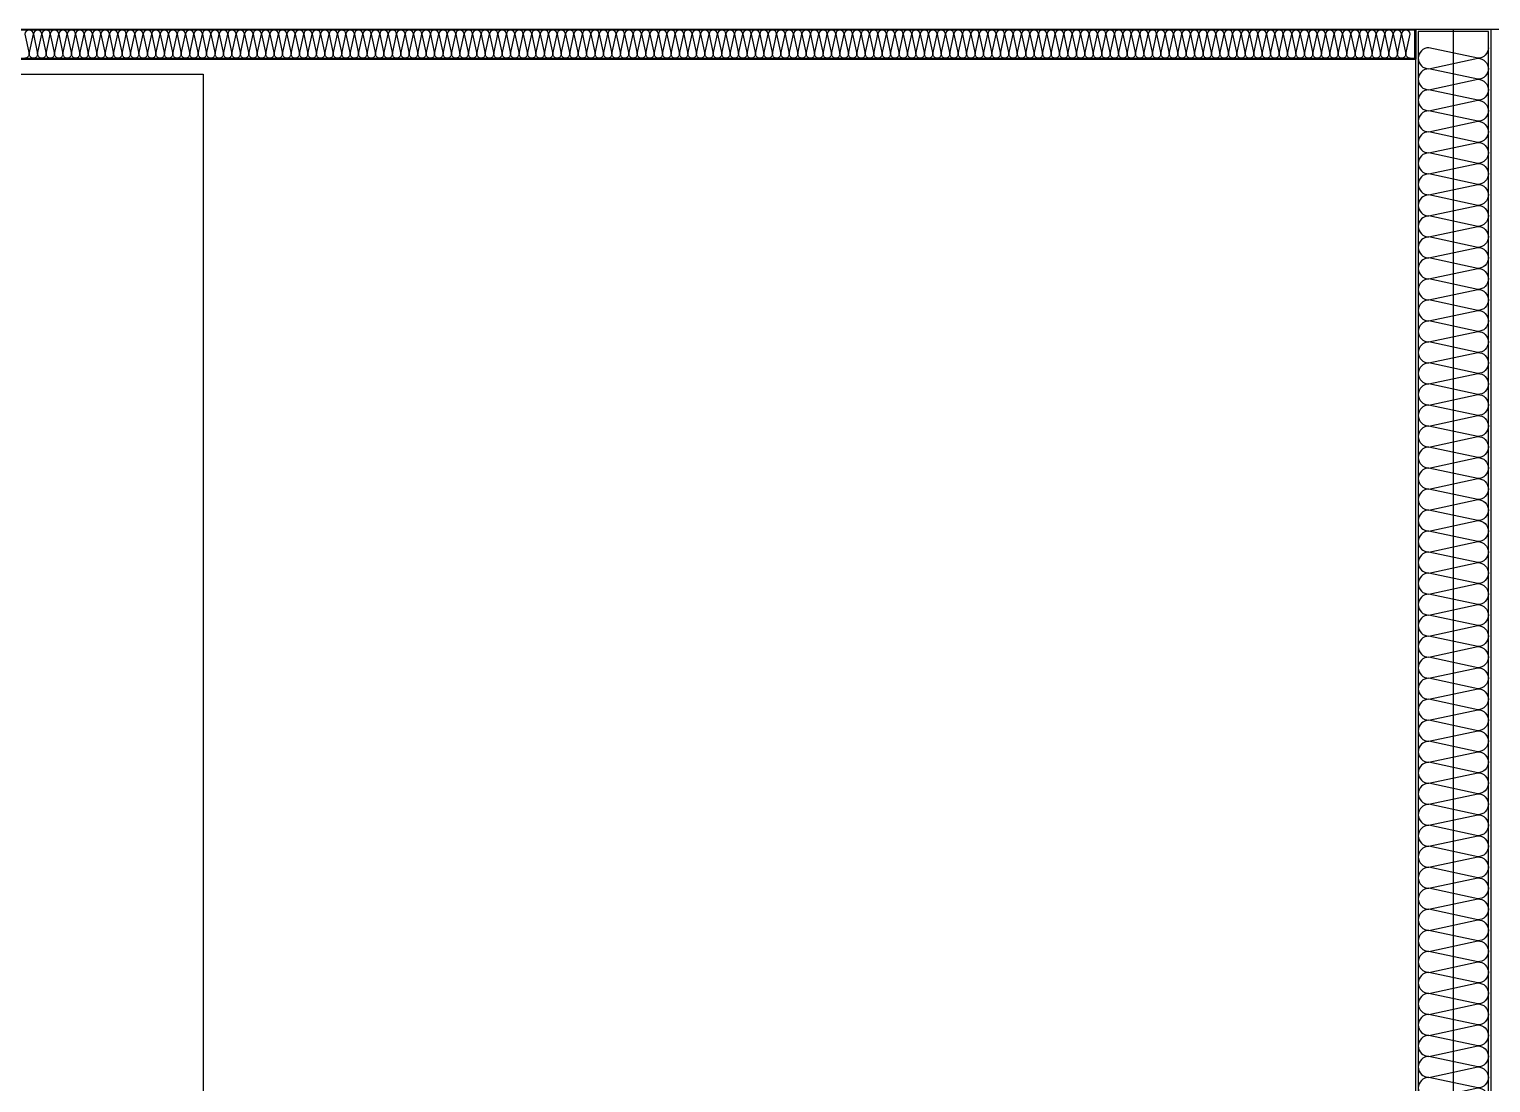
# Model space of a CAD drawing. Header units: millimetres. Extents: x 9 to 147, y 4 to 115.
# Drawn here: x 95.185 to 97.625, y 59.865 to 61.625 of the extents above; entities that cross this region are included whole.
import ezdxf

# ---------------------------------------------------------------- set-up
doc = ezdxf.new("R2010")
doc.units = ezdxf.units.MM
doc.header["$LTSCALE"] = 200
doc.linetypes.add('HIDDEN2', pattern=[4.7625, 3.175, -1.5875])
doc.linetypes.add('XR-PLAN$0$CEN-GAUN', pattern=[32.2, 30, -1, 0.2, -1])
for name, color, linetype in [('-C-지하층', 2, 'HIDDEN2'), ('XR-PLAN$0$CEN', 252, 'XR-PLAN$0$CEN-GAUN'), ('XR-PLAN$0$ELE-4', 252, 'Continuous'), ('XR-PLAN$0$ELE-6', 252, 'Continuous'), ('XR-PLAN$0$ELE-8', 252, 'Continuous'), ('XR-PLAN$0$HAT-INS', 252, 'Continuous'), ('XR-PLAN$0$Panel', 252, 'Continuous')]:
    doc.layers.add(name, color=color, linetype=linetype)

# ---------------------------------------------------------------- blocks, each defined once
blk = doc.blocks.new('*U107')
at = {"layer": 'XR-PLAN$0$HAT-INS'}
for points in [[(-5821.975315, 0, -0.4142135624), (-5836.975315, 15), (-5821.975315, 85, 1), (-5851.975315, 85), (-5836.975315, 15, -0.4142135624), (-5851.975315, 0, 0.4142135624)], [(-5791.975315, 0, -0.4142135624), (-5806.975315, 15), (-5791.975315, 85, 1), (-5821.975315, 85), (-5806.975315, 15, -0.4142135624), (-5821.975315, 0, 0.4142135624)], [(-5761.975315, 0, -0.4142135624), (-5776.975315, 15), (-5761.975315, 85, 1), (-5791.975315, 85), (-5776.975315, 15, -0.4142135624), (-5791.975315, 0, 0.4142135624)], [(-5731.975315, 0, -0.4142135624), (-5746.975315, 15), (-5731.975315, 85, 1), (-5761.975315, 85), (-5746.975315, 15, -0.4142135624), (-5761.975315, 0, 0.4142135624)], [(-5701.975315, 0, -0.4142135624), (-5716.975315, 15), (-5701.975315, 85, 1), (-5731.975315, 85), (-5716.975315, 15, -0.4142135624), (-5731.975315, 0, 0.4142135624)], [(-5671.975315, 0, -0.4142135624), (-5686.975315, 15), (-5671.975315, 85, 1), (-5701.975315, 85), (-5686.975315, 15, -0.4142135624), (-5701.975315, 0, 0.4142135624)], [(-5641.975315, 0, -0.4142135624), (-5656.975315, 15), (-5641.975315, 85, 1), (-5671.975315, 85), (-5656.975315, 15, -0.4142135624), (-5671.975315, 0, 0.4142135624)], [(-5611.975315, 0, -0.4142135624), (-5626.975315, 15), (-5611.975315, 85, 1), (-5641.975315, 85), (-5626.975315, 15, -0.4142135624), (-5641.975315, 0, 0.4142135624)], [(-5581.975315, 0, -0.4142135624), (-5596.975315, 15), (-5581.975315, 85, 1), (-5611.975315, 85), (-5596.975315, 15, -0.4142135624), (-5611.975315, 0, 0.4142135624)], [(-5551.975315, 0, -0.4142135624), (-5566.975315, 15), (-5551.975315, 85, 1), (-5581.975315, 85), (-5566.975315, 15, -0.4142135624), (-5581.975315, 0, 0.4142135624)], [(-5521.975315, 0, -0.4142135624), (-5536.975315, 15), (-5521.975315, 85, 1), (-5551.975315, 85), (-5536.975315, 15, -0.4142135624), (-5551.975315, 0, 0.4142135624)], [(-5491.975315, 0, -0.4142135624), (-5506.975315, 15), (-5491.975315, 85, 1), (-5521.975315, 85), (-5506.975315, 15, -0.4142135624), (-5521.975315, 0, 0.4142135624)], [(-5461.975315, 0, -0.4142135624), (-5476.975315, 15), (-5461.975315, 85, 1), (-5491.975315, 85), (-5476.975315, 15, -0.4142135624), (-5491.975315, 0, 0.4142135624)], [(-5431.975315, 0, -0.4142135624), (-5446.975315, 15), (-5431.975315, 85, 1), (-5461.975315, 85), (-5446.975315, 15, -0.4142135624), (-5461.975315, 0, 0.4142135624)], [(-5401.975315, 0, -0.4142135624), (-5416.975315, 15), (-5401.975315, 85, 1), (-5431.975315, 85), (-5416.975315, 15, -0.4142135624), (-5431.975315, 0, 0.4142135624)], [(-5371.975315, 0, -0.4142135624), (-5386.975315, 15), (-5371.975315, 85, 1), (-5401.975315, 85), (-5386.975315, 15, -0.4142135624), (-5401.975315, 0, 0.4142135624)], [(-5341.975315, 0, -0.4142135624), (-5356.975315, 15), (-5341.975315, 85, 1), (-5371.975315, 85), (-5356.975315, 15, -0.4142135624), (-5371.975315, 0, 0.4142135624)], [(-5311.975315, 0, -0.4142135624), (-5326.975315, 15), (-5311.975315, 85, 1), (-5341.975315, 85), (-5326.975315, 15, -0.4142135624), (-5341.975315, 0, 0.4142135624)], [(-5281.975315, 0, -0.4142135624), (-5296.975315, 15), (-5281.975315, 85, 1), (-5311.975315, 85), (-5296.975315, 15, -0.4142135624), (-5311.975315, 0, 0.4142135624)], [(-5251.975315, 0, -0.4142135624), (-5266.975315, 15), (-5251.975315, 85, 1), (-5281.975315, 85), (-5266.975315, 15, -0.4142135624), (-5281.975315, 0, 0.4142135624)], [(-5221.975315, 0, -0.4142135624), (-5236.975315, 15), (-5221.975315, 85, 1), (-5251.975315, 85), (-5236.975315, 15, -0.4142135624), (-5251.975315, 0, 0.4142135624)], [(-5191.975315, 0, -0.4142135624), (-5206.975315, 15), (-5191.975315, 85, 1), (-5221.975315, 85), (-5206.975315, 15, -0.4142135624), (-5221.975315, 0, 0.4142135624)], [(-5161.975315, 0, -0.4142135624), (-5176.975315, 15), (-5161.975315, 85, 1), (-5191.975315, 85), (-5176.975315, 15, -0.4142135624), (-5191.975315, 0, 0.4142135624)], [(-5131.975315, 0, -0.4142135624), (-5146.975315, 15), (-5131.975315, 85, 1), (-5161.975315, 85), (-5146.975315, 15, -0.4142135624), (-5161.975315, 0, 0.4142135624)], [(-5101.975315, 0, -0.4142135624), (-5116.975315, 15), (-5101.975315, 85, 1), (-5131.975315, 85), (-5116.975315, 15, -0.4142135624), (-5131.975315, 0, 0.4142135624)], [(-5071.975315, 0, -0.4142135624), (-5086.975315, 15), (-5071.975315, 85, 1), (-5101.975315, 85), (-5086.975315, 15, -0.4142135624), (-5101.975315, 0, 0.4142135624)], [(-5041.975315, 0, -0.4142135624), (-5056.975315, 15), (-5041.975315, 85, 1), (-5071.975315, 85), (-5056.975315, 15, -0.4142135624), (-5071.975315, 0, 0.4142135624)], [(-5011.975315, 0, -0.4142135624), (-5026.975315, 15), (-5011.975315, 85, 1), (-5041.975315, 85), (-5026.975315, 15, -0.4142135624), (-5041.975315, 0, 0.4142135624)], [(-4981.975315, 0, -0.4142135624), (-4996.975315, 15), (-4981.975315, 85, 1), (-5011.975315, 85), (-4996.975315, 15, -0.4142135624), (-5011.975315, 0, 0.4142135624)], [(-4951.975315, 0, -0.4142135624), (-4966.975315, 15), (-4951.975315, 85, 1), (-4981.975315, 85), (-4966.975315, 15, -0.4142135624), (-4981.975315, 0, 0.4142135624)], [(-4921.975315, 0, -0.4142135624), (-4936.975315, 15), (-4921.975315, 85, 1), (-4951.975315, 85), (-4936.975315, 15, -0.4142135624), (-4951.975315, 0, 0.4142135624)], [(-4891.975315, 0, -0.4142135624), (-4906.975315, 15), (-4891.975315, 85, 1), (-4921.975315, 85), (-4906.975315, 15, -0.4142135624), (-4921.975315, 0, 0.4142135624)], [(-4861.975315, 0, -0.4142135624), (-4876.975315, 15), (-4861.975315, 85, 1), (-4891.975315, 85), (-4876.975315, 15, -0.4142135624), (-4891.975315, 0, 0.4142135624)], [(-4831.975315, 0, -0.4142135624), (-4846.975315, 15), (-4831.975315, 85, 1), (-4861.975315, 85), (-4846.975315, 15, -0.4142135624), (-4861.975315, 0, 0.4142135624)], [(-4801.975315, 0, -0.4142135624), (-4816.975315, 15), (-4801.975315, 85, 1), (-4831.975315, 85), (-4816.975315, 15, -0.4142135624), (-4831.975315, 0, 0.4142135624)], [(-4771.975315, 0, -0.4142135624), (-4786.975315, 15), (-4771.975315, 85, 1), (-4801.975315, 85), (-4786.975315, 15, -0.4142135624), (-4801.975315, 0, 0.4142135624)], [(-4741.975315, 0, -0.4142135624), (-4756.975315, 15), (-4741.975315, 85, 1), (-4771.975315, 85), (-4756.975315, 15, -0.4142135624), (-4771.975315, 0, 0.4142135624)], [(-4711.975315, 0, -0.4142135624), (-4726.975315, 15), (-4711.975315, 85, 1), (-4741.975315, 85), (-4726.975315, 15, -0.4142135624), (-4741.975315, 0, 0.4142135624)], [(-4681.975315, 0, -0.4142135624), (-4696.975315, 15), (-4681.975315, 85, 1), (-4711.975315, 85), (-4696.975315, 15, -0.4142135624), (-4711.975315, 0, 0.4142135624)], [(-4651.975315, 0, -0.4142135624), (-4666.975315, 15), (-4651.975315, 85, 1), (-4681.975315, 85), (-4666.975315, 15, -0.4142135624), (-4681.975315, 0, 0.4142135624)], [(-4621.975315, 0, -0.4142135624), (-4636.975315, 15), (-4621.975315, 85, 1), (-4651.975315, 85), (-4636.975315, 15, -0.4142135624), (-4651.975315, 0, 0.4142135624)], [(-4591.975315, 0, -0.4142135624), (-4606.975315, 15), (-4591.975315, 85, 1), (-4621.975315, 85), (-4606.975315, 15, -0.4142135624), (-4621.975315, 0, 0.4142135624)], [(-4561.975315, 0, -0.4142135624), (-4576.975315, 15), (-4561.975315, 85, 1), (-4591.975315, 85), (-4576.975315, 15, -0.4142135624), (-4591.975315, 0, 0.4142135624)], [(-4531.975315, 0, -0.4142135624), (-4546.975315, 15), (-4531.975315, 85, 1), (-4561.975315, 85), (-4546.975315, 15, -0.4142135624), (-4561.975315, 0, 0.4142135624)], [(-4501.975315, 0, -0.4142135624), (-4516.975315, 15), (-4501.975315, 85, 1), (-4531.975315, 85), (-4516.975315, 15, -0.4142135624), (-4531.975315, 0, 0.4142135624)], [(-4471.975315, 0, -0.4142135624), (-4486.975315, 15), (-4471.975315, 85, 1), (-4501.975315, 85), (-4486.975315, 15, -0.4142135624), (-4501.975315, 0, 0.4142135624)], [(-4441.975315, 0, -0.4142135624), (-4456.975315, 15), (-4441.975315, 85, 1), (-4471.975315, 85), (-4456.975315, 15, -0.4142135624), (-4471.975315, 0, 0.4142135624)], [(-4411.975315, 0, -0.4142135624), (-4426.975315, 15), (-4411.975315, 85, 1), (-4441.975315, 85), (-4426.975315, 15, -0.4142135624), (-4441.975315, 0, 0.4142135624)], [(-4381.975315, 0, -0.4142135624), (-4396.975315, 15), (-4381.975315, 85, 1), (-4411.975315, 85), (-4396.975315, 15, -0.4142135624), (-4411.975315, 0, 0.4142135624)], [(-4351.975315, 0, -0.4142135624), (-4366.975315, 15), (-4351.975315, 85, 1), (-4381.975315, 85), (-4366.975315, 15, -0.4142135624), (-4381.975315, 0, 0.4142135624)]]:
    blk.add_lwpolyline(points, format="xyb", dxfattribs=at)
blk = doc.blocks.new('*U136')
at = {"layer": 'XR-PLAN$0$HAT-INS'}
for points in [[(-6933.9, 0, -0.414214), (-6948.9, 15), (-6933.9, 85, 1), (-6963.9, 85), (-6948.9, 15, -0.414214), (-6963.9, 0, 0.414214)], [(-6903.9, 0, -0.414214), (-6918.9, 15), (-6903.9, 85, 1), (-6933.9, 85), (-6918.9, 15, -0.414214), (-6933.9, 0, 0.414214)], [(-6873.9, 0, -0.414214), (-6888.9, 15), (-6873.9, 85, 1), (-6903.9, 85), (-6888.9, 15, -0.414214), (-6903.9, 0, 0.414214)], [(-6843.9, 0, -0.414214), (-6858.9, 15), (-6843.9, 85, 1), (-6873.9, 85), (-6858.9, 15, -0.414214), (-6873.9, 0, 0.414214)], [(-6813.9, 0, -0.414214), (-6828.9, 15), (-6813.9, 85, 1), (-6843.9, 85), (-6828.9, 15, -0.414214), (-6843.9, 0, 0.414214)], [(-6783.9, 0, -0.414214), (-6798.9, 15), (-6783.9, 85, 1), (-6813.9, 85), (-6798.9, 15, -0.414214), (-6813.9, 0, 0.414214)], [(-6753.9, 0, -0.414214), (-6768.9, 15), (-6753.9, 85, 1), (-6783.9, 85), (-6768.9, 15, -0.414214), (-6783.9, 0, 0.414214)], [(-6723.9, 0, -0.414214), (-6738.9, 15), (-6723.9, 85, 1), (-6753.9, 85), (-6738.9, 15, -0.414214), (-6753.9, 0, 0.414214)], [(-6693.9, 0, -0.414214), (-6708.9, 15), (-6693.9, 85, 1), (-6723.9, 85), (-6708.9, 15, -0.414214), (-6723.9, 0, 0.414214)], [(-6663.9, 0, -0.414214), (-6678.9, 15), (-6663.9, 85, 1), (-6693.9, 85), (-6678.9, 15, -0.414214), (-6693.9, 0, 0.414214)], [(-6633.9, 0, -0.414214), (-6648.9, 15), (-6633.9, 85, 1), (-6663.9, 85), (-6648.9, 15, -0.414214), (-6663.9, 0, 0.414214)], [(-6603.9, 0, -0.414214), (-6618.9, 15), (-6603.9, 85, 1), (-6633.9, 85), (-6618.9, 15, -0.414214), (-6633.9, 0, 0.414214)], [(-6573.9, 0, -0.414214), (-6588.9, 15), (-6573.9, 85, 1), (-6603.9, 85), (-6588.9, 15, -0.414214), (-6603.9, 0, 0.414214)], [(-6543.9, 0, -0.414214), (-6558.9, 15), (-6543.9, 85, 1), (-6573.9, 85), (-6558.9, 15, -0.414214), (-6573.9, 0, 0.414214)], [(-6513.9, 0, -0.414214), (-6528.9, 15), (-6513.9, 85, 1), (-6543.9, 85), (-6528.9, 15, -0.414214), (-6543.9, 0, 0.414214)], [(-6483.9, 0, -0.414214), (-6498.9, 15), (-6483.9, 85, 1), (-6513.9, 85), (-6498.9, 15, -0.414214), (-6513.9, 0, 0.414214)], [(-6453.9, 0, -0.414214), (-6468.9, 15), (-6453.9, 85, 1), (-6483.9, 85), (-6468.9, 15, -0.414214), (-6483.9, 0, 0.414214)], [(-6423.9, 0, -0.414214), (-6438.9, 15), (-6423.9, 85, 1), (-6453.9, 85), (-6438.9, 15, -0.414214), (-6453.9, 0, 0.414214)], [(-6393.9, 0, -0.414214), (-6408.9, 15), (-6393.9, 85, 1), (-6423.9, 85), (-6408.9, 15, -0.414214), (-6423.9, 0, 0.414214)], [(-6363.9, 0, -0.414214), (-6378.9, 15), (-6363.9, 85, 1), (-6393.9, 85), (-6378.9, 15, -0.414214), (-6393.9, 0, 0.414214)], [(-6333.9, 0, -0.414214), (-6348.9, 15), (-6333.9, 85, 1), (-6363.9, 85), (-6348.9, 15, -0.414214), (-6363.9, 0, 0.414214)], [(-6303.9, 0, -0.414214), (-6318.9, 15), (-6303.9, 85, 1), (-6333.9, 85), (-6318.9, 15, -0.414214), (-6333.9, 0, 0.414214)], [(-6273.9, 0, -0.414214), (-6288.9, 15), (-6273.9, 85, 1), (-6303.9, 85), (-6288.9, 15, -0.414214), (-6303.9, 0, 0.414214)], [(-6243.9, 0, -0.414214), (-6258.9, 15), (-6243.9, 85, 1), (-6273.9, 85), (-6258.9, 15, -0.414214), (-6273.9, 0, 0.414214)], [(-6213.9, 0, -0.414214), (-6228.9, 15), (-6213.9, 85, 1), (-6243.9, 85), (-6228.9, 15, -0.414214), (-6243.9, 0, 0.414214)], [(-6183.9, 0, -0.414214), (-6198.9, 15), (-6183.9, 85, 1), (-6213.9, 85), (-6198.9, 15, -0.414214), (-6213.9, 0, 0.414214)], [(-6153.9, 0, -0.414214), (-6168.9, 15), (-6153.9, 85, 1), (-6183.9, 85), (-6168.9, 15, -0.414214), (-6183.9, 0, 0.414214)], [(-6123.9, 0, -0.414214), (-6138.9, 15), (-6123.9, 85, 1), (-6153.9, 85), (-6138.9, 15, -0.414214), (-6153.9, 0, 0.414214)], [(-6093.9, 0, -0.414214), (-6108.9, 15), (-6093.9, 85, 1), (-6123.9, 85), (-6108.9, 15, -0.414214), (-6123.9, 0, 0.414214)], [(-6063.9, 0, -0.414214), (-6078.9, 15), (-6063.9, 85, 1), (-6093.9, 85), (-6078.9, 15, -0.414214), (-6093.9, 0, 0.414214)], [(-6033.9, 0, -0.414214), (-6048.9, 15), (-6033.9, 85, 1), (-6063.9, 85), (-6048.9, 15, -0.414214), (-6063.9, 0, 0.414214)], [(-6003.9, 0, -0.414214), (-6018.9, 15), (-6003.9, 85, 1), (-6033.9, 85), (-6018.9, 15, -0.414214), (-6033.9, 0, 0.414214)], [(-5973.9, 0, -0.414214), (-5988.9, 15), (-5973.9, 85, 1), (-6003.9, 85), (-5988.9, 15, -0.414214), (-6003.9, 0, 0.414214)], [(-5943.9, 0, -0.414214), (-5958.9, 15), (-5943.9, 85, 1), (-5973.9, 85), (-5958.9, 15, -0.414214), (-5973.9, 0, 0.414214)], [(-5913.9, 0, -0.414214), (-5928.9, 15), (-5913.9, 85, 1), (-5943.9, 85), (-5928.9, 15, -0.414214), (-5943.9, 0, 0.414214)], [(-5883.9, 0, -0.414214), (-5898.9, 15), (-5883.9, 85, 1), (-5913.9, 85), (-5898.9, 15, -0.414214), (-5913.9, 0, 0.414214)], [(-5853.9, 0, -0.414214), (-5868.9, 15), (-5853.9, 85, 1), (-5883.9, 85), (-5868.9, 15, -0.414214), (-5883.9, 0, 0.414214)], [(-5823.9, 0, -0.414214), (-5838.9, 15), (-5823.9, 85, 1), (-5853.9, 85), (-5838.9, 15, -0.414214), (-5853.9, 0, 0.414214)], [(-5793.9, 0, -0.414214), (-5808.9, 15), (-5793.9, 85, 1), (-5823.9, 85), (-5808.9, 15, -0.414214), (-5823.9, 0, 0.414214)], [(-5763.9, 0, -0.414214), (-5778.9, 15), (-5763.9, 85, 1), (-5793.9, 85), (-5778.9, 15, -0.414214), (-5793.9, 0, 0.414214)], [(-5733.9, 0, -0.414214), (-5748.9, 15), (-5733.9, 85, 1), (-5763.9, 85), (-5748.9, 15, -0.414214), (-5763.9, 0, 0.414214)], [(-5703.9, 0, -0.414214), (-5718.9, 15), (-5703.9, 85, 1), (-5733.9, 85), (-5718.9, 15, -0.414214), (-5733.9, 0, 0.414214)], [(-5673.9, 0, -0.414214), (-5688.9, 15), (-5673.9, 85, 1), (-5703.9, 85), (-5688.9, 15, -0.414214), (-5703.9, 0, 0.414214)], [(-5643.9, 0, -0.414214), (-5658.9, 15), (-5643.9, 85, 1), (-5673.9, 85), (-5658.9, 15, -0.414214), (-5673.9, 0, 0.414214)], [(-5613.9, 0, -0.414214), (-5628.9, 15), (-5613.9, 85, 1), (-5643.9, 85), (-5628.9, 15, -0.414214), (-5643.9, 0, 0.414214)], [(-5583.9, 0, -0.414214), (-5598.9, 15), (-5583.9, 85, 1), (-5613.9, 85), (-5598.9, 15, -0.414214), (-5613.9, 0, 0.414214)], [(-5553.9, 0, -0.414214), (-5568.9, 15), (-5553.9, 85, 1), (-5583.9, 85), (-5568.9, 15, -0.414214), (-5583.9, 0, 0.414214)], [(-5523.9, 0, -0.414214), (-5538.9, 15), (-5523.9, 85, 1), (-5553.9, 85), (-5538.9, 15, -0.414214), (-5553.9, 0, 0.414214)], [(-5493.9, 0, -0.414214), (-5508.9, 15), (-5493.9, 85, 1), (-5523.9, 85), (-5508.9, 15, -0.414214), (-5523.9, 0, 0.414214)], [(-5463.9, 0, -0.414214), (-5478.9, 15), (-5463.9, 85, 1), (-5493.9, 85), (-5478.9, 15, -0.414214), (-5493.9, 0, 0.414214)], [(-5433.9, 0, -0.414214), (-5448.9, 15), (-5433.9, 85, 1), (-5463.9, 85), (-5448.9, 15, -0.414214), (-5463.9, 0, 0.414214)], [(-5403.9, 0, -0.414214), (-5418.9, 15), (-5403.9, 85, 1), (-5433.9, 85), (-5418.9, 15, -0.414214), (-5433.9, 0, 0.414214)], [(-5373.9, 0, -0.414214), (-5388.9, 15), (-5373.9, 85, 1), (-5403.9, 85), (-5388.9, 15, -0.414214), (-5403.9, 0, 0.414214)], [(-5343.9, 0, -0.414214), (-5358.9, 15), (-5343.9, 85, 1), (-5373.9, 85), (-5358.9, 15, -0.414214), (-5373.9, 0, 0.414214)], [(-5313.9, 0, -0.414214), (-5328.9, 15), (-5313.9, 85, 1), (-5343.9, 85), (-5328.9, 15, -0.414214), (-5343.9, 0, 0.414214)], [(-5283.9, 0, -0.414214), (-5298.9, 15), (-5283.9, 85, 1), (-5313.9, 85), (-5298.9, 15, -0.414214), (-5313.9, 0, 0.414214)], [(-5253.9, 0, -0.414214), (-5268.9, 15), (-5253.9, 85, 1), (-5283.9, 85), (-5268.9, 15, -0.414214), (-5283.9, 0, 0.414214)], [(-5223.9, 0, -0.414214), (-5238.9, 15), (-5223.9, 85, 1), (-5253.9, 85), (-5238.9, 15, -0.414214), (-5253.9, 0, 0.414214)], [(-5193.9, 0, -0.414214), (-5208.9, 15), (-5193.9, 85, 1), (-5223.9, 85), (-5208.9, 15, -0.414214), (-5223.9, 0, 0.414214)], [(-5163.9, 0, -0.414214), (-5178.9, 15), (-5163.9, 85, 1), (-5193.9, 85), (-5178.9, 15, -0.414214), (-5193.9, 0, 0.414214)], [(-5133.9, 0, -0.414214), (-5148.9, 15), (-5133.9, 85, 1), (-5163.9, 85), (-5148.9, 15, -0.414214), (-5163.9, 0, 0.414214)], [(-5103.9, 0, -0.414214), (-5118.9, 15), (-5103.9, 85, 1), (-5133.9, 85), (-5118.9, 15, -0.414214), (-5133.9, 0, 0.414214)], [(-5073.9, 0, -0.414214), (-5088.9, 15), (-5073.9, 85, 1), (-5103.9, 85), (-5088.9, 15, -0.414214), (-5103.9, 0, 0.414214)], [(-5043.9, 0, -0.414214), (-5058.9, 15), (-5043.9, 85, 1), (-5073.9, 85), (-5058.9, 15, -0.414214), (-5073.9, 0, 0.414214)], [(-5013.9, 0, -0.414214), (-5028.9, 15), (-5013.9, 85, 1), (-5043.9, 85), (-5028.9, 15, -0.414214), (-5043.9, 0, 0.414214)], [(-4983.9, 0, -0.414214), (-4998.9, 15), (-4983.9, 85, 1), (-5013.9, 85), (-4998.9, 15, -0.414214), (-5013.9, 0, 0.414214)], [(-4953.9, 0, -0.414214), (-4968.9, 15), (-4953.9, 85, 1), (-4983.9, 85), (-4968.9, 15, -0.414214), (-4983.9, 0, 0.414214)], [(-4923.9, 0, -0.414214), (-4938.9, 15), (-4923.9, 85, 1), (-4953.9, 85), (-4938.9, 15, -0.414214), (-4953.9, 0, 0.414214)], [(-4893.9, 0, -0.414214), (-4908.9, 15), (-4893.9, 85, 1), (-4923.9, 85), (-4908.9, 15, -0.414214), (-4923.9, 0, 0.414214)], [(-4863.9, 0, -0.414214), (-4878.9, 15), (-4863.9, 85, 1), (-4893.9, 85), (-4878.9, 15, -0.414214), (-4893.9, 0, 0.414214)], [(-4833.9, 0, -0.414214), (-4848.9, 15), (-4833.9, 85, 1), (-4863.9, 85), (-4848.9, 15, -0.414214), (-4863.9, 0, 0.414214)], [(-4803.9, 0, -0.414214), (-4818.9, 15), (-4803.9, 85, 1), (-4833.9, 85), (-4818.9, 15, -0.414214), (-4833.9, 0, 0.414214)], [(-4773.9, 0, -0.414214), (-4788.9, 15), (-4773.9, 85, 1), (-4803.9, 85), (-4788.9, 15, -0.414214), (-4803.9, 0, 0.414214)], [(-4743.9, 0, -0.414214), (-4758.9, 15), (-4743.9, 85, 1), (-4773.9, 85), (-4758.9, 15, -0.414214), (-4773.9, 0, 0.414214)], [(-4713.9, 0, -0.414214), (-4728.9, 15), (-4713.9, 85, 1), (-4743.9, 85), (-4728.9, 15, -0.414214), (-4743.9, 0, 0.414214)], [(-4683.9, 0, -0.414214), (-4698.9, 15), (-4683.9, 85, 1), (-4713.9, 85), (-4698.9, 15, -0.414214), (-4713.9, 0, 0.414214)], [(-4653.9, 0, -0.414214), (-4668.9, 15), (-4653.9, 85, 1), (-4683.9, 85), (-4668.9, 15, -0.414214), (-4683.9, 0, 0.414214)], [(-4623.9, 0, -0.414214), (-4638.9, 15), (-4623.9, 85, 1), (-4653.9, 85), (-4638.9, 15, -0.414214), (-4653.9, 0, 0.414214)], [(-4593.9, 0, -0.414214), (-4608.9, 15), (-4593.9, 85, 1), (-4623.9, 85), (-4608.9, 15, -0.414214), (-4623.9, 0, 0.414214)], [(-4563.9, 0, -0.414214), (-4578.9, 15), (-4563.9, 85, 1), (-4593.9, 85), (-4578.9, 15, -0.414214), (-4593.9, 0, 0.414214)], [(-4533.9, 0, -0.414214), (-4548.9, 15), (-4533.9, 85, 1), (-4563.9, 85), (-4548.9, 15, -0.414214), (-4563.9, 0, 0.414214)], [(-4503.9, 0, -0.414214), (-4518.9, 15), (-4503.9, 85, 1), (-4533.9, 85), (-4518.9, 15, -0.414214), (-4533.9, 0, 0.414214)], [(-4473.9, 0, -0.414214), (-4488.9, 15), (-4473.9, 85, 1), (-4503.9, 85), (-4488.9, 15, -0.414214), (-4503.9, 0, 0.414214)], [(-4443.9, 0, -0.414214), (-4458.9, 15), (-4443.9, 85, 1), (-4473.9, 85), (-4458.9, 15, -0.414214), (-4473.9, 0, 0.414214)], [(-4413.9, 0, -0.414214), (-4428.9, 15), (-4413.9, 85, 1), (-4443.9, 85), (-4428.9, 15, -0.414214), (-4443.9, 0, 0.414214)], [(-4383.9, 0, -0.414214), (-4398.9, 15), (-4383.9, 85, 1), (-4413.9, 85), (-4398.9, 15, -0.414214), (-4413.9, 0, 0.414214)], [(-4353.9, 0, -0.414214), (-4368.9, 15), (-4353.9, 85, 1), (-4383.9, 85), (-4368.9, 15, -0.414214), (-4383.9, 0, 0.414214)], [(-4323.9, 0, -0.414214), (-4338.9, 15), (-4323.9, 85, 1), (-4353.9, 85), (-4338.9, 15, -0.414214), (-4353.9, 0, 0.414214)], [(-4293.9, 0, -0.414214), (-4308.9, 15), (-4293.9, 85, 1), (-4323.9, 85), (-4308.9, 15, -0.414214), (-4323.9, 0, 0.414214)], [(-4263.9, 0, -0.414214), (-4278.9, 15), (-4263.9, 85, 1), (-4293.9, 85), (-4278.9, 15, -0.414214), (-4293.9, 0, 0.414214)], [(-4233.9, 0, -0.414214), (-4248.9, 15), (-4233.9, 85, 1), (-4263.9, 85), (-4248.9, 15, -0.414214), (-4263.9, 0, 0.414214)], [(-4203.9, 0, -0.414214), (-4218.9, 15), (-4203.9, 85, 1), (-4233.9, 85), (-4218.9, 15, -0.414214), (-4233.9, 0, 0.414214)], [(-4173.9, 0, -0.414214), (-4188.9, 15), (-4173.9, 85, 1), (-4203.9, 85), (-4188.9, 15, -0.414214), (-4203.9, 0, 0.414214)], [(-4143.9, 0, -0.414214), (-4158.9, 15), (-4143.9, 85, 1), (-4173.9, 85), (-4158.9, 15, -0.414214), (-4173.9, 0, 0.414214)], [(-4113.9, 0, -0.414214), (-4128.9, 15), (-4113.9, 85, 1), (-4143.9, 85), (-4128.9, 15, -0.414214), (-4143.9, 0, 0.414214)], [(-4083.9, 0, -0.414214), (-4098.9, 15), (-4083.9, 85, 1), (-4113.9, 85), (-4098.9, 15, -0.414214), (-4113.9, 0, 0.414214)], [(-4053.9, 0, -0.414214), (-4068.9, 15), (-4053.9, 85, 1), (-4083.9, 85), (-4068.9, 15, -0.414214), (-4083.9, 0, 0.414214)], [(-4023.9, 0, -0.414214), (-4038.9, 15), (-4023.9, 85, 1), (-4053.9, 85), (-4038.9, 15, -0.414214), (-4053.9, 0, 0.414214)], [(-3993.9, 0, -0.414214), (-4008.9, 15), (-3993.9, 85, 1), (-4023.9, 85), (-4008.9, 15, -0.414214), (-4023.9, 0, 0.414214)], [(-3963.9, 0, -0.414214), (-3978.9, 15), (-3963.9, 85, 1), (-3993.9, 85), (-3978.9, 15, -0.414214), (-3993.9, 0, 0.414214)], [(-3933.9, 0, -0.414214), (-3948.9, 15), (-3933.9, 85, 1), (-3963.9, 85), (-3948.9, 15, -0.414214), (-3963.9, 0, 0.414214)], [(-3903.9, 0, -0.414214), (-3918.9, 15), (-3903.9, 85, 1), (-3933.9, 85), (-3918.9, 15, -0.414214), (-3933.9, 0, 0.414214)], [(-3873.9, 0, -0.414214), (-3888.9, 15), (-3873.9, 85, 1), (-3903.9, 85), (-3888.9, 15, -0.414214), (-3903.9, 0, 0.414214)], [(-3843.9, 0, -0.414214), (-3858.9, 15), (-3843.9, 85, 1), (-3873.9, 85), (-3858.9, 15, -0.414214), (-3873.9, 0, 0.414214)], [(-3813.9, 0, -0.414214), (-3828.9, 15), (-3813.9, 85, 1), (-3843.9, 85), (-3828.9, 15, -0.414214), (-3843.9, 0, 0.414214)], [(-3783.9, 0, -0.414214), (-3798.9, 15), (-3783.9, 85, 1), (-3813.9, 85), (-3798.9, 15, -0.414214), (-3813.9, 0, 0.414214)], [(-3753.9, 0, -0.414214), (-3768.9, 15), (-3753.9, 85, 1), (-3783.9, 85), (-3768.9, 15, -0.414214), (-3783.9, 0, 0.414214)], [(-3723.9, 0, -0.414214), (-3738.9, 15), (-3723.9, 85, 1), (-3753.9, 85), (-3738.9, 15, -0.414214), (-3753.9, 0, 0.414214)], [(-3693.9, 0, -0.414214), (-3708.9, 15), (-3693.9, 85, 1), (-3723.9, 85), (-3708.9, 15, -0.414214), (-3723.9, 0, 0.414214)], [(-3663.9, 0, -0.414214), (-3678.9, 15), (-3663.9, 85, 1), (-3693.9, 85), (-3678.9, 15, -0.414214), (-3693.9, 0, 0.414214)], [(-3633.9, 0, -0.414214), (-3648.9, 15), (-3633.9, 85, 1), (-3663.9, 85), (-3648.9, 15, -0.414214), (-3663.9, 0, 0.414214)], [(-3603.9, 0, -0.414214), (-3618.9, 15), (-3603.9, 85, 1), (-3633.9, 85), (-3618.9, 15, -0.414214), (-3633.9, 0, 0.414214)], [(-3573.9, 0, -0.414214), (-3588.9, 15), (-3573.9, 85, 1), (-3603.9, 85), (-3588.9, 15, -0.414214), (-3603.9, 0, 0.414214)], [(-3543.9, 0, -0.414214), (-3558.9, 15), (-3543.9, 85, 1), (-3573.9, 85), (-3558.9, 15, -0.414214), (-3573.9, 0, 0.414214)], [(-3513.9, 0, -0.414214), (-3528.9, 15), (-3513.9, 85, 1), (-3543.9, 85), (-3528.9, 15, -0.414214), (-3543.9, 0, 0.414214)], [(-3483.9, 0, -0.414214), (-3498.9, 15), (-3483.9, 85, 1), (-3513.9, 85), (-3498.9, 15, -0.414214), (-3513.9, 0, 0.414214)], [(-3453.9, 0, -0.414214), (-3468.9, 15), (-3453.9, 85, 1), (-3483.9, 85), (-3468.9, 15, -0.414214), (-3483.9, 0, 0.414214)], [(-3423.9, 0, -0.414214), (-3438.9, 15), (-3423.9, 85, 1), (-3453.9, 85), (-3438.9, 15, -0.414214), (-3453.9, 0, 0.414214)], [(-3393.9, 0, -0.414214), (-3408.9, 15), (-3393.9, 85, 1), (-3423.9, 85), (-3408.9, 15, -0.414214), (-3423.9, 0, 0.414214)], [(-3363.9, 0, -0.414214), (-3378.9, 15), (-3363.9, 85, 1), (-3393.9, 85), (-3378.9, 15, -0.414214), (-3393.9, 0, 0.414214)], [(-3333.9, 0, -0.414214), (-3348.9, 15), (-3333.9, 85, 1), (-3363.9, 85), (-3348.9, 15, -0.414214), (-3363.9, 0, 0.414214)], [(-3303.9, 0, -0.414214), (-3318.9, 15), (-3303.9, 85, 1), (-3333.9, 85), (-3318.9, 15, -0.414214), (-3333.9, 0, 0.414214)], [(-3273.9, 0, -0.414214), (-3288.9, 15), (-3273.9, 85, 1), (-3303.9, 85), (-3288.9, 15, -0.414214), (-3303.9, 0, 0.414214)], [(-3243.9, 0, -0.414214), (-3258.9, 15), (-3243.9, 85, 1), (-3273.9, 85), (-3258.9, 15, -0.414214), (-3273.9, 0, 0.414214)], [(-3213.9, 0, -0.414214), (-3228.9, 15), (-3213.9, 85, 1), (-3243.9, 85), (-3228.9, 15, -0.414214), (-3243.9, 0, 0.414214)], [(-3183.9, 0, -0.414214), (-3198.9, 15), (-3183.9, 85, 1), (-3213.9, 85), (-3198.9, 15, -0.414214), (-3213.9, 0, 0.414214)], [(-3153.9, 0, -0.414214), (-3168.9, 15), (-3153.9, 85, 1), (-3183.9, 85), (-3168.9, 15, -0.414214), (-3183.9, 0, 0.414214)], [(-3123.9, 0, -0.414214), (-3138.9, 15), (-3123.9, 85, 1), (-3153.9, 85), (-3138.9, 15, -0.414214), (-3153.9, 0, 0.414214)], [(-3093.9, 0, -0.414214), (-3108.9, 15), (-3093.9, 85, 1), (-3123.9, 85), (-3108.9, 15, -0.414214), (-3123.9, 0, 0.414214)], [(-3063.9, 0, -0.414214), (-3078.9, 15), (-3063.9, 85, 1), (-3093.9, 85), (-3078.9, 15, -0.414214), (-3093.9, 0, 0.414214)], [(-3033.9, 0, -0.414214), (-3048.9, 15), (-3033.9, 85, 1), (-3063.9, 85), (-3048.9, 15, -0.414214), (-3063.9, 0, 0.414214)], [(-3003.9, 0, -0.414214), (-3018.9, 15), (-3003.9, 85, 1), (-3033.9, 85), (-3018.9, 15, -0.414214), (-3033.9, 0, 0.414214)], [(-2973.9, 0, -0.414214), (-2988.9, 15), (-2973.9, 85, 1), (-3003.9, 85), (-2988.9, 15, -0.414214), (-3003.9, 0, 0.414214)], [(-2943.9, 0, -0.414214), (-2958.9, 15), (-2943.9, 85, 1), (-2973.9, 85), (-2958.9, 15, -0.414214), (-2973.9, 0, 0.414214)], [(-2913.9, 0, -0.414214), (-2928.9, 15), (-2913.9, 85, 1), (-2943.9, 85), (-2928.9, 15, -0.414214), (-2943.9, 0, 0.414214)], [(-2883.9, 0, -0.414214), (-2898.9, 15), (-2883.9, 85, 1), (-2913.9, 85), (-2898.9, 15, -0.414214), (-2913.9, 0, 0.414214)], [(-2853.9, 0, -0.414214), (-2868.9, 15), (-2853.9, 85, 1), (-2883.9, 85), (-2868.9, 15, -0.414214), (-2883.9, 0, 0.414214)], [(-2823.9, 0, -0.414214), (-2838.9, 15), (-2823.9, 85, 1), (-2853.9, 85), (-2838.9, 15, -0.414214), (-2853.9, 0, 0.414214)], [(-2793.9, 0, -0.414214), (-2808.9, 15), (-2793.9, 85, 1), (-2823.9, 85), (-2808.9, 15, -0.414214), (-2823.9, 0, 0.414214)], [(-2763.9, 0, -0.414214), (-2778.9, 15), (-2763.9, 85, 1), (-2793.9, 85), (-2778.9, 15, -0.414214), (-2793.9, 0, 0.414214)], [(-2733.9, 0, -0.414214), (-2748.9, 15), (-2733.9, 85, 1), (-2763.9, 85), (-2748.9, 15, -0.414214), (-2763.9, 0, 0.414214)], [(-2703.9, 0, -0.414214), (-2718.9, 15), (-2703.9, 85, 1), (-2733.9, 85), (-2718.9, 15, -0.414214), (-2733.9, 0, 0.414214)], [(-2673.9, 0, -0.414214), (-2688.9, 15), (-2673.9, 85, 1), (-2703.9, 85), (-2688.9, 15, -0.414214), (-2703.9, 0, 0.414214)], [(-2643.9, 0, -0.414214), (-2658.9, 15), (-2643.9, 85, 1), (-2673.9, 85), (-2658.9, 15, -0.414214), (-2673.9, 0, 0.414214)], [(-2613.9, 0, -0.414214), (-2628.9, 15), (-2613.9, 85, 1), (-2643.9, 85), (-2628.9, 15, -0.414214), (-2643.9, 0, 0.414214)], [(-2583.9, 0, -0.414214), (-2598.9, 15), (-2583.9, 85, 1), (-2613.9, 85), (-2598.9, 15, -0.414214), (-2613.9, 0, 0.414214)], [(-2553.9, 0, -0.414214), (-2568.9, 15), (-2553.9, 85, 1), (-2583.9, 85), (-2568.9, 15, -0.414214), (-2583.9, 0, 0.414214)], [(-2523.9, 0, -0.414214), (-2538.9, 15), (-2523.9, 85, 1), (-2553.9, 85), (-2538.9, 15, -0.414214), (-2553.9, 0, 0.414214)], [(-2493.9, 0, -0.414214), (-2508.9, 15), (-2493.9, 85, 1), (-2523.9, 85), (-2508.9, 15, -0.414214), (-2523.9, 0, 0.414214)], [(-2463.9, 0, -0.414214), (-2478.9, 15), (-2463.9, 85, 1), (-2493.9, 85), (-2478.9, 15, -0.414214), (-2493.9, 0, 0.414214)], [(-2433.9, 0, -0.414214), (-2448.9, 15), (-2433.9, 85, 1), (-2463.9, 85), (-2448.9, 15, -0.414214), (-2463.9, 0, 0.414214)], [(-2403.9, 0, -0.414214), (-2418.9, 15), (-2403.9, 85, 1), (-2433.9, 85), (-2418.9, 15, -0.414214), (-2433.9, 0, 0.414214)], [(-2373.9, 0, -0.414214), (-2388.9, 15), (-2373.9, 85, 1), (-2403.9, 85), (-2388.9, 15, -0.414214), (-2403.9, 0, 0.414214)], [(-2343.9, 0, -0.414214), (-2358.9, 15), (-2343.9, 85, 1), (-2373.9, 85), (-2358.9, 15, -0.414214), (-2373.9, 0, 0.414214)], [(-2313.9, 0, -0.414214), (-2328.9, 15), (-2313.9, 85, 1), (-2343.9, 85), (-2328.9, 15, -0.414214), (-2343.9, 0, 0.414214)], [(-2283.9, 0, -0.414214), (-2298.9, 15), (-2283.9, 85, 1), (-2313.9, 85), (-2298.9, 15, -0.414214), (-2313.9, 0, 0.414214)], [(-2253.9, 0, -0.414214), (-2268.9, 15), (-2253.9, 85, 1), (-2283.9, 85), (-2268.9, 15, -0.414214), (-2283.9, 0, 0.414214)], [(-2223.9, 0, -0.414214), (-2238.9, 15), (-2223.9, 85, 1), (-2253.9, 85), (-2238.9, 15, -0.414214), (-2253.9, 0, 0.414214)], [(-2193.9, 0, -0.414214), (-2208.9, 15), (-2193.9, 85, 1), (-2223.9, 85), (-2208.9, 15, -0.414214), (-2223.9, 0, 0.414214)], [(-2163.9, 0, -0.414214), (-2178.9, 15), (-2163.9, 85, 1), (-2193.9, 85), (-2178.9, 15, -0.414214), (-2193.9, 0, 0.414214)], [(-2133.9, 0, -0.414214), (-2148.9, 15), (-2133.9, 85, 1), (-2163.9, 85), (-2148.9, 15, -0.414214), (-2163.9, 0, 0.414214)], [(-2103.9, 0, -0.414214), (-2118.9, 15), (-2103.9, 85, 1), (-2133.9, 85), (-2118.9, 15, -0.414214), (-2133.9, 0, 0.414214)], [(-2073.9, 0, -0.414214), (-2088.9, 15), (-2073.9, 85, 1), (-2103.9, 85), (-2088.9, 15, -0.414214), (-2103.9, 0, 0.414214)], [(-2043.9, 0, -0.414214), (-2058.9, 15), (-2043.9, 85, 1), (-2073.9, 85), (-2058.9, 15, -0.414214), (-2073.9, 0, 0.414214)]]:
    blk.add_lwpolyline(points, format="xyb", dxfattribs=at)
blk = doc.blocks.new('XR-PLAN$0$장애화장실 04.26')
at = {"layer": 'XR-PLAN$0$ELE-8'}
blk.add_line((2025, -4600), (6104.3, -4600), dxfattribs=at)

msp = doc.modelspace()

# ---------------------------------------------------------------- linework, layer by layer
at = {"layer": '-C-지하층'}
msp.add_lwpolyline([(91, 64.125), (91, 61.55), (95.475, 61.55), (95.475, 42.6), (99.925, 42.605), (99.925, 64.125)], close=True, dxfattribs=at)
at = {"layer": 'XR-PLAN$0$CEN'}
msp.add_line((97.5625, 56.325), (97.5625, 61.625), dxfattribs=at)
at = {"layer": 'XR-PLAN$0$ELE-4'}
msp.add_line((91.2, 61.575), (97.5, 61.575), dxfattribs=at)
msp.add_lwpolyline([(91.2, 61.575), (91.2, 61.625), (97.5, 61.625), (97.5, 61.575), (91.2, 61.575)], dxfattribs=at)
at = {"layer": 'XR-PLAN$0$ELE-4', "ltscale": 253}
msp.add_lwpolyline([(91.2, 61.585), (91.2016, 61.585), (91.2016, 61.5766), (97.4984, 61.5766), (97.4984, 61.6234), (91.2016, 61.6234), (91.2016, 61.615), (91.2, 61.615)], dxfattribs=at)
at = {"layer": 'XR-PLAN$0$ELE-6'}
msp.add_lwpolyline([(97.625, 56.325), (97.5, 56.325), (97.5, 61.625), (97.625, 61.625), (97.625, 56.325)], dxfattribs=at)
at = {"layer": 'XR-PLAN$0$Panel'}
msp.add_lwpolyline([(97.5625, 56.325), (97.5625, 56.329), (97.621, 56.329), (97.621, 61.621), (97.504, 61.621), (97.504, 56.329), (97.5625, 56.329), (97.5625, 56.325)], dxfattribs=at)

# ---------------------------------------------------------------- block references
at = {"xscale": 0.001, "yscale": 0.001, "zscale": 0.001}
msp.add_blockref('XR-PLAN$0$장애화장실 04.26', (91.875, 66.225), dxfattribs=at)
at = {"layer": 'XR-PLAN$0$HAT-INS', "xscale": 0.00047, "yscale": 0.00047, "zscale": 0.00047}
msp.add_blockref('*U136', (98.4508, 61.5766), dxfattribs=at)
at = {"layer": 'XR-PLAN$0$HAT-INS', "xscale": 0.00117, "yscale": 0.00117, "zscale": 0.00117, "rotation": 90}
msp.add_blockref('*U107', (97.621, 66.6858), dxfattribs=at)

doc.saveas('drawing.dxf')
